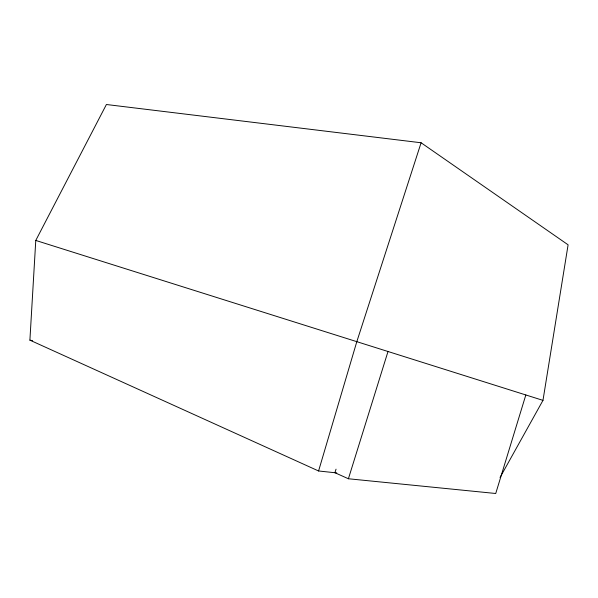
<?xml version="1.0" encoding="UTF-8"?>
<svg xmlns="http://www.w3.org/2000/svg" width="598" height="598" viewBox="0 0 598 598"><rect width="100%" height="100%" fill="white"/><g stroke="black" fill="none" stroke-linecap="round" stroke-linejoin="round"><path stroke-width="0.9" d="M336.779 472.928L318.577 470.977L29.9 340.15L35.775 240.441L106.407 104.508L421.097 142.765L568.1 244.814L542.977 400.368L500.033 477.496M318.577 470.977L356.782 341.779L421.097 142.765M525.829 394.972L495.727 493.492L348.402 478.759L334.932 472.726L336.039 469.168M348.402 478.759L387.975 351.594M29.9 340.15L32.561 340.711M542.977 400.368L35.775 240.441"/></g></svg>
